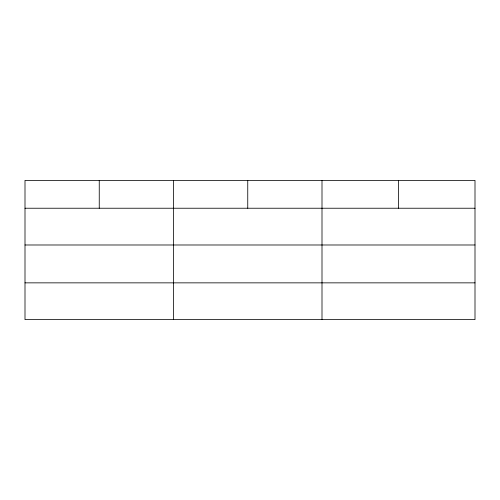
<?xml version="1.0" encoding="UTF-8"?>
<svg xmlns="http://www.w3.org/2000/svg" width="500" height="500" viewBox="0 0 500 500"><rect width="100%" height="100%" fill="white"/><g stroke="black" fill="none" stroke-linecap="round" stroke-linejoin="round"><path stroke-width="0.75" d="M475 244.988L475 180.387L25 180.387L25 319.613L475 319.613L475 244.988L25 244.988M25 208.231L475 208.231M25 282.856L475 282.856M398.5 180.387L398.5 208.231M322 180.387L322 319.613M247.75 180.387L247.75 208.231M173.5 180.387L173.5 319.613M99.25 180.387L99.25 208.231"/></g></svg>
